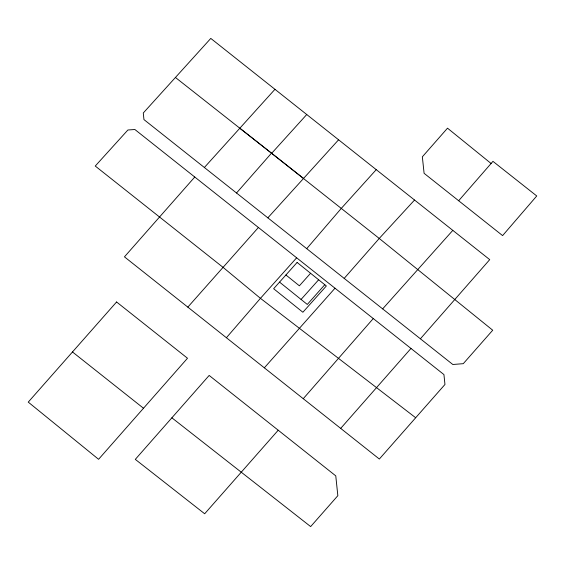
<?xml version="1.0" encoding="UTF-8"?>
<svg xmlns="http://www.w3.org/2000/svg" width="565" height="565" viewBox="0 0 565 565"><rect width="100%" height="100%" fill="white"/><g stroke="black" fill="none" stroke-linecap="round" stroke-linejoin="round"><path stroke-width="0.85" d="M376.248 169.662L210.787 38.413L143.291 112.979L143.941 119.582L306.717 248.656L341.408 208.252L376.248 169.662L489.721 259.632L420.395 338.795M226.41 337.722L260.444 298.327L296.646 257.795M458.667 200.737L492.955 161.357L536.75 195.97L502.603 235.605L424.096 173.314L422.345 156.816L447.508 128.177L491.084 163.483M373.253 318.568L303.25 398.699L124.448 256.849L194.763 177.022L443.935 374.581L444.959 384.483L379.341 459.034L303.25 398.699M236.509 193.004L271.49 153.172L239.828 128.234M306.717 248.656L344.184 278.39L379.242 238.444L414.541 200.024M278.213 430.219L204.671 513.769L135.303 459.373L209.163 375.435L335.772 475.871L337.842 495.689L310.651 526.587L171.88 417.818M340.695 428.39L410.974 348.443M258.41 227.483L187.827 307.127M324.797 284.725L307.296 304.443L279.548 282.119M264.356 367.801L334.996 288.214M310.573 273.276L299.379 285.805L285.918 274.978M301.074 299.436L318.646 279.774M452.798 230.379L382.66 308.878M204.368 167.501L274.957 89.312M306.76 114.504L271.659 153.327L379.242 238.444L492.722 330.221L463.272 363.676L452.812 364.489L344.184 278.39M267.838 217.836L338.605 139.774M415.678 417.747L260.444 298.327L223.168 267.443L95.245 166.046L127.895 129.999L134.866 129.505L194.763 177.022M175.433 77.469L303.56 178.441M72.475 351.96L143.51 408.255M116.574 301.978L28.25 402.118L98.585 459.303L187.502 358.238L116.574 301.978M297.112 262.45L273.644 288.722L302.882 312.247L326.351 285.968L297.112 262.45"/></g></svg>
